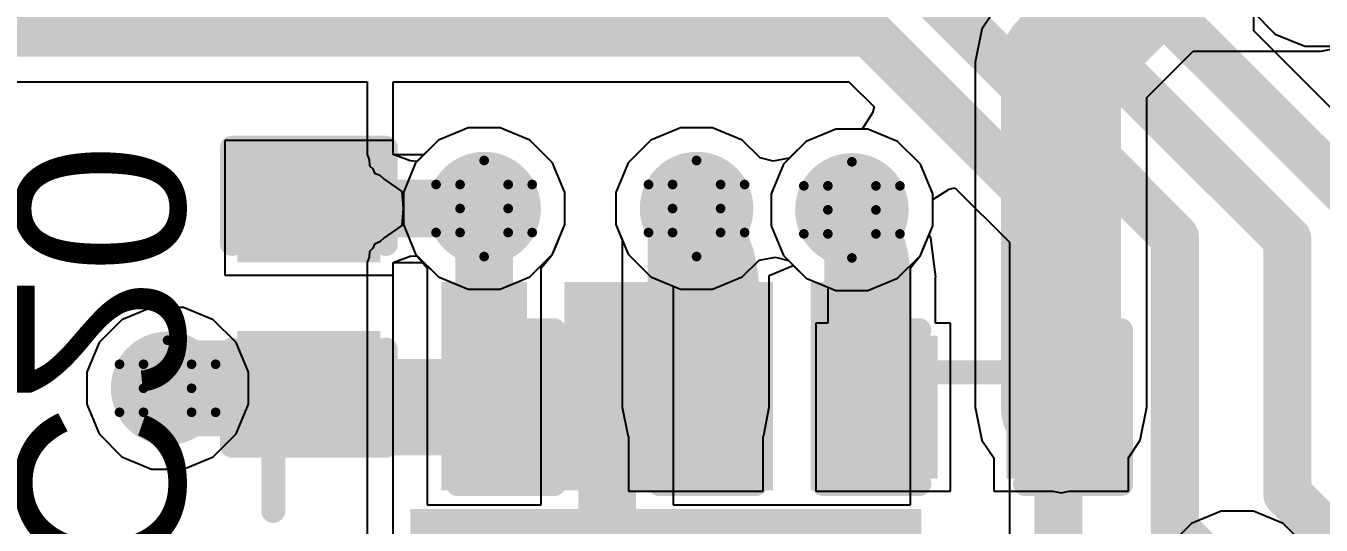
# Model space of a CAD drawing. Header units: inches. Extents: x -0.2 to 15.8, y 0 to 3.5.
# Drawn here: x 1.2025 to 1.472, y 1.1715 to 1.2754 of the extents above; entities that cross this region are included whole.
import ezdxf

# ---------------------------------------------------------------- set-up
doc = ezdxf.new("R2010")
doc.units = ezdxf.units.IN
doc.header["$MEASUREMENT"] = 0
for name, color, linetype in [('Bottom Layer', 5, 'Continuous'), ('Bottom Overlay', 54, 'Continuous'), ('Bottom Paste', 16, 'Continuous'), ('Bottom Solder', 6, 'Continuous'), ('Drill Drawing', 1, 'Continuous'), ('Signal_1', 16, 'Continuous'), ('Signal_2', 76, 'Continuous'), ('Top Layer', 1, 'Continuous'), ('Top Overlay', 2, 'Continuous'), ('Top Solder', 216, 'Continuous'), ('Via Holes', 16, 'Continuous')]:
    doc.layers.add(name, color=color, linetype=linetype)
doc.styles.add('Arial', font='', dxfattribs={"height": 0.2})
doc.styles.get('Arial').set_extended_font_data('Arial')

msp = doc.modelspace()

# ---------------------------------------------------------------- hatches: boundary and pattern name
at = {"layer": 'Bottom Layer'}
h = msp.add_hatch(color=5, dxfattribs=at)
edge = h.paths.add_edge_path()
edge.add_arc((1.29787, 1.23742), 0.01181, 0, 360)
h = msp.add_hatch(color=5, dxfattribs=at)
edge = h.paths.add_edge_path()
edge.add_arc((1.34207, 1.23742), 0.01181, 0, 360)
h = msp.add_hatch(color=5, dxfattribs=at)
edge = h.paths.add_edge_path()
edge.add_arc((1.37439, 1.23714), 0.01181, 0, 360)
for points in [[(1.24891, 1.24656), (1.27391, 1.24656), (1.27391, 1.22856), (1.24891, 1.22856)], [(1.24891, 1.20956), (1.27391, 1.20956), (1.27391, 1.19156), (1.24891, 1.19156)], [(1.31391, 1.20856), (1.31391, 1.18356), (1.29591, 1.18356), (1.29591, 1.20856)], [(1.35091, 1.20856), (1.35091, 1.18356), (1.33291, 1.18356), (1.33291, 1.20856)], [(1.38991, 1.20856), (1.38991, 1.18356), (1.37191, 1.18356), (1.37191, 1.20856)], [(1.42691, 1.20856), (1.42691, 1.18356), (1.40891, 1.18356), (1.40891, 1.20856)]]:
    msp.add_hatch(color=5, dxfattribs=at).paths.add_polyline_path(points)
h = msp.add_hatch(color=5, dxfattribs=at)
edge = h.paths.add_edge_path()
edge.add_arc((1.232, 1.2), 0.01181, 0, 360)
at = {"layer": 'Bottom Paste'}
for points in [[(1.24891, 1.24656), (1.27391, 1.24656), (1.27391, 1.22856), (1.24891, 1.22856)], [(1.24891, 1.20956), (1.27391, 1.20956), (1.27391, 1.19156), (1.24891, 1.19156)], [(1.31391, 1.20856), (1.31391, 1.18356), (1.29591, 1.18356), (1.29591, 1.20856)], [(1.35091, 1.20856), (1.35091, 1.18356), (1.33291, 1.18356), (1.33291, 1.20856)], [(1.38991, 1.20856), (1.38991, 1.18356), (1.37191, 1.18356), (1.37191, 1.20856)], [(1.42691, 1.20856), (1.42691, 1.18356), (1.40891, 1.18356), (1.40891, 1.20856)]]:
    msp.add_hatch(color=16, dxfattribs=at).paths.add_polyline_path(points)
at = {"layer": 'Bottom Solder'}
for points in [[(1.24654, 1.24892), (1.27627, 1.24892), (1.27627, 1.2262), (1.24654, 1.2262)], [(1.24654, 1.21192), (1.27627, 1.21192), (1.27627, 1.1892), (1.24654, 1.1892)], [(1.31627, 1.21092), (1.31627, 1.1812), (1.29354, 1.1812), (1.29354, 1.21092)], [(1.35327, 1.21092), (1.35327, 1.1812), (1.33054, 1.1812), (1.33054, 1.21092)], [(1.39227, 1.21092), (1.39227, 1.1812), (1.36954, 1.1812), (1.36954, 1.21092)], [(1.42927, 1.21092), (1.42927, 1.1812), (1.40654, 1.1812), (1.40654, 1.21092)]]:
    msp.add_hatch(color=6, dxfattribs=at).paths.add_polyline_path(points)
at = {"layer": 'Signal_1'}
h = msp.add_hatch(color=16, dxfattribs=at)
edge = h.paths.add_edge_path()
edge.add_arc((1.29787, 1.23742), 0.01181, 0, 360)
h = msp.add_hatch(color=16, dxfattribs=at)
edge = h.paths.add_edge_path()
edge.add_arc((1.34207, 1.23742), 0.01181, 0, 360)
h = msp.add_hatch(color=16, dxfattribs=at)
edge = h.paths.add_edge_path()
edge.add_arc((1.37439, 1.23714), 0.01181, 0, 360)
h = msp.add_hatch(color=16, dxfattribs=at)
edge = h.paths.add_edge_path()
edge.add_arc((1.232, 1.2), 0.01181, 0, 360)
at = {"layer": 'Signal_2'}
h = msp.add_hatch(color=76, dxfattribs=at)
edge = h.paths.add_edge_path()
edge.add_arc((1.29787, 1.23742), 0.01181, 0, 360)
h = msp.add_hatch(color=76, dxfattribs=at)
edge = h.paths.add_edge_path()
edge.add_arc((1.34207, 1.23742), 0.01181, 0, 360)
h = msp.add_hatch(color=76, dxfattribs=at)
edge = h.paths.add_edge_path()
edge.add_arc((1.37439, 1.23714), 0.01181, 0, 360)
h = msp.add_hatch(color=76, dxfattribs=at)
edge = h.paths.add_edge_path()
edge.add_arc((1.232, 1.2), 0.01181, 0, 360)
at = {"layer": 'Top Layer'}
h = msp.add_hatch(color=1, dxfattribs=at)
edge = h.paths.add_edge_path()
edge.add_arc((1.29787, 1.23742), 0.01181, 0, 360)
h = msp.add_hatch(color=1, dxfattribs=at)
edge = h.paths.add_edge_path()
edge.add_arc((1.34207, 1.23742), 0.01181, 0, 360)
h = msp.add_hatch(color=1, dxfattribs=at)
edge = h.paths.add_edge_path()
edge.add_arc((1.37439, 1.23714), 0.01181, 0, 360)
for points in [[(1.29098, 1.2201), (1.30476, 1.2201), (1.30476, 1.18073), (1.29098, 1.18073)], [(1.31658, 1.2201), (1.33036, 1.2201), (1.33036, 1.18073), (1.31658, 1.18073)], [(1.34218, 1.2201), (1.35596, 1.2201), (1.35596, 1.18073), (1.34218, 1.18073)], [(1.36778, 1.2201), (1.38156, 1.2201), (1.38156, 1.18073), (1.36778, 1.18073)], [(1.28449, 1.0705), (1.28449, 1.17286), (1.38685, 1.17286), (1.38685, 1.0705)]]:
    msp.add_hatch(color=1, dxfattribs=at).paths.add_polyline_path(points)
h = msp.add_hatch(color=1, dxfattribs=at)
edge = h.paths.add_edge_path()
edge.add_arc((1.232, 1.2), 0.01181, 0, 360)
at = {"layer": 'Top Solder'}
for points in [[(1.28898, 1.2221), (1.30676, 1.2221), (1.30676, 1.17873), (1.28898, 1.17873)], [(1.31458, 1.2221), (1.33236, 1.2221), (1.33236, 1.17873), (1.31458, 1.17873)], [(1.34018, 1.2221), (1.35796, 1.2221), (1.35796, 1.17873), (1.34018, 1.17873)], [(1.36578, 1.2221), (1.38356, 1.2221), (1.38356, 1.17873), (1.36578, 1.17873)], [(1.28249, 1.0685), (1.28249, 1.17486), (1.38885, 1.17486), (1.38885, 1.0685)]]:
    msp.add_hatch(color=216, dxfattribs=at).paths.add_polyline_path(points)
at = {"layer": 'Via Holes'}
h = msp.add_hatch(color=7, dxfattribs=at)
edge = h.paths.add_edge_path()
edge.add_arc((1.29787, 1.23742), 0.00591, 0, 360)
h = msp.add_hatch(color=7, dxfattribs=at)
edge = h.paths.add_edge_path()
edge.add_arc((1.34207, 1.23742), 0.00591, 0, 360)
h = msp.add_hatch(color=7, dxfattribs=at)
edge = h.paths.add_edge_path()
edge.add_arc((1.37439, 1.23714), 0.00591, 0, 360)
h = msp.add_hatch(color=7, dxfattribs=at)
edge = h.paths.add_edge_path()
edge.add_arc((1.232, 1.2), 0.00591, 0, 360)

# ---------------------------------------------------------------- linework, layer by layer
at = {"layer": 'Bottom Layer'}
for p, q in [((1.40529, 1.28052), (1.40142, 1.27474)), ((1.40142, 1.27474), (1.40006, 1.26791)), ((1.43575, 1.26052), (1.44539, 1.27016)), ((1.44539, 1.27016), (1.472, 1.27016)), ((1.472, 1.27016), (1.47883, 1.27152)), ((1.40006, 1.26791), (1.40006, 1.19606)), ((1.43575, 1.19606), (1.43575, 1.26052)), ((1.29452, 1.25423), (1.28834, 1.25167)), ((1.30121, 1.25423), (1.29452, 1.25423)), ((1.30739, 1.25167), (1.30121, 1.25423)), ((1.33872, 1.25423), (1.33254, 1.25167)), ((1.34541, 1.25423), (1.33872, 1.25423)), ((1.35159, 1.25167), (1.34541, 1.25423)), ((1.37104, 1.25395), (1.36487, 1.25139)), ((1.37773, 1.25395), (1.37104, 1.25395)), ((1.38391, 1.25139), (1.37773, 1.25395)), ((1.27891, 1.25156), (1.24391, 1.25156)), ((1.24391, 1.25156), (1.24391, 1.22356)), ((1.27891, 1.24863), (1.27891, 1.25156)), ((1.28834, 1.25167), (1.28531, 1.24863)), ((1.31212, 1.24694), (1.30739, 1.25167)), ((1.33254, 1.25167), (1.32782, 1.24694)), ((1.35527, 1.24799), (1.35159, 1.25167)), ((1.36487, 1.25139), (1.36135, 1.24787)), ((1.38864, 1.24666), (1.38391, 1.25139)), ((1.28531, 1.24863), (1.27891, 1.24863)), ((1.35798, 1.24725), (1.35527, 1.24799)), ((1.36135, 1.24787), (1.35798, 1.24725)), ((1.31468, 1.24076), (1.31212, 1.24694)), ((1.32782, 1.24694), (1.32526, 1.24076)), ((1.3912, 1.24048), (1.38864, 1.24666)), ((1.31468, 1.23408), (1.31468, 1.24076)), ((1.32526, 1.24076), (1.32526, 1.23408)), ((1.3912, 1.2338), (1.3912, 1.24048)), ((1.31212, 1.2279), (1.31468, 1.23408)), ((1.32526, 1.23408), (1.32661, 1.2308)), ((1.39047, 1.23203), (1.3912, 1.2338)), ((1.39078, 1.23128), (1.39047, 1.23203)), ((1.32661, 1.2308), (1.32661, 1.19606)), ((1.39185, 1.22313), (1.39078, 1.23128)), ((1.30739, 1.22317), (1.31212, 1.2279)), ((1.24391, 1.22356), (1.27891, 1.22356)), ((1.27891, 1.22356), (1.27891, 1.2262)), ((1.27891, 1.2262), (1.28531, 1.2262)), ((1.28531, 1.2262), (1.28834, 1.22317)), ((1.3572, 1.22348), (1.3622, 1.22555)), ((1.3622, 1.22555), (1.36487, 1.22289)), ((1.28834, 1.22317), (1.29452, 1.22061)), ((1.30121, 1.22061), (1.30739, 1.22317)), ((1.3572, 1.19606), (1.3572, 1.22348)), ((1.36487, 1.22289), (1.36937, 1.22102)), ((1.36937, 1.22102), (1.36937, 1.21356)), ((1.3918, 1.21356), (1.3918, 1.22313)), ((1.3918, 1.22313), (1.39185, 1.22313)), ((1.29452, 1.22061), (1.30121, 1.22061)), ((1.36937, 1.21356), (1.36691, 1.21356)), ((1.36691, 1.21356), (1.36691, 1.17856)), ((1.39491, 1.21356), (1.3918, 1.21356)), ((1.39491, 1.17856), (1.39491, 1.21356)), ((1.32661, 1.19606), (1.32778, 1.19021)), ((1.35604, 1.19021), (1.3572, 1.19606)), ((1.40006, 1.19606), (1.40142, 1.18923)), ((1.43439, 1.18923), (1.43575, 1.19606)), ((1.32778, 1.19021), (1.32791, 1.19001)), ((1.32791, 1.19001), (1.32791, 1.17856)), ((1.35591, 1.19001), (1.35604, 1.19021)), ((1.35591, 1.17856), (1.35591, 1.19001)), ((1.40142, 1.18923), (1.40391, 1.18551)), ((1.43191, 1.18551), (1.43439, 1.18923)), ((1.40391, 1.18551), (1.40391, 1.17856)), ((1.43191, 1.17856), (1.43191, 1.18551)), ((1.32791, 1.17856), (1.35591, 1.17856)), ((1.36691, 1.17856), (1.39491, 1.17856)), ((1.40391, 1.17856), (1.41618, 1.17856)), ((1.41618, 1.17856), (1.41791, 1.17822)), ((1.41791, 1.17822), (1.41963, 1.17856)), ((1.41963, 1.17856), (1.43191, 1.17856)), ((1.45123, 1.17439), (1.44505, 1.17183)), ((1.45792, 1.17439), (1.45123, 1.17439)), ((1.4641, 1.17183), (1.45792, 1.17439)), ((1.44505, 1.17183), (1.44033, 1.1671)), ((1.46883, 1.1671), (1.4641, 1.17183))]:
    msp.add_line(p, q, dxfattribs=at)
for points in [[(1.41791, 1.26791, 0.025, 0.025, 0), (1.438, 1.288, 0.025, 0.025, 0)], [(1.41791, 1.19606, 0.025, 0.025, 0), (1.41791, 1.26791, 0.025, 0.025, 0)], [(1.34191, 1.19606, 0.02, 0.02, 0), (1.34191, 1.23726, 0.02, 0.02, 0)], [(1.26323, 1.23742, 0.012, 0.012, 0), (1.29787, 1.23742, 0.012, 0.012, 0)], [(1.34191, 1.23726, 0.012, 0.012, 0), (1.34207, 1.23742, 0.012, 0.012, 0)], [(1.37439, 1.23714, 0.012, 0.012, 0), (1.37467, 1.23742, 0.012, 0.012, 0)], [(1.37467, 1.23742, 0.012, 0.012, -0.198912), (1.38058, 1.22313, 0.012, 0.012, 0)], [(1.38058, 1.19606, 0.012, 0.012, 0), (1.38058, 1.22313, 0.012, 0.012, 0)], [(1.26085, 1.2, 0.02, 0.02, 0), (1.26141, 1.20056, 0.02, 0.02, 0)], [(1.26141, 1.20056, 0.02, 0.02, 0), (1.26291, 1.20056, 0.02, 0.02, 0)], [(1.26291, 1.20056, 0.02, 0.02, 0), (1.26741, 1.19606, 0.02, 0.02, 0)], [(1.232, 1.2, 0.02, 0.02, 0), (1.26085, 1.2, 0.02, 0.02, 0)], [(1.26741, 1.19606, 0.02, 0.02, 0), (1.30491, 1.19606, 0.02, 0.02, 0)]]:
    msp.add_lwpolyline(points, format="xyseb", dxfattribs=at)
for points in [[(1.41166, 1.26791, 0.0125, 0.0125, 1), (1.42416, 1.26791, 0.0125, 0.0125, 1)], [(1.41166, 1.26791, 0.0125, 0.0125, 1), (1.42416, 1.26791, 0.0125, 0.0125, 1)], [(1.33691, 1.23726, 0.01, 0.01, 1), (1.34691, 1.23726, 0.01, 0.01, 1)], [(1.26023, 1.23742, 0.006, 0.006, 1), (1.26623, 1.23742, 0.006, 0.006, 1)], [(1.29487, 1.23742, 0.006, 0.006, 1), (1.30087, 1.23742, 0.006, 0.006, 1)], [(1.33891, 1.23726, 0.006, 0.006, 1), (1.34491, 1.23726, 0.006, 0.006, 1)], [(1.33907, 1.23742, 0.006, 0.006, 1), (1.34507, 1.23742, 0.006, 0.006, 1)], [(1.37139, 1.23714, 0.006, 0.006, 1), (1.37739, 1.23714, 0.006, 0.006, 1)], [(1.37167, 1.23742, 0.006, 0.006, 1), (1.37767, 1.23742, 0.006, 0.006, 1)], [(1.37167, 1.23742, 0.006, 0.006, 1), (1.37767, 1.23742, 0.006, 0.006, 1)], [(1.37758, 1.22313, 0.006, 0.006, 1), (1.38358, 1.22313, 0.006, 0.006, 1)], [(1.37758, 1.22313, 0.006, 0.006, 1), (1.38358, 1.22313, 0.006, 0.006, 1)], [(1.25641, 1.20056, 0.01, 0.01, 1), (1.26641, 1.20056, 0.01, 0.01, 1)], [(1.25641, 1.20056, 0.01, 0.01, 1), (1.26641, 1.20056, 0.01, 0.01, 1)], [(1.25791, 1.20056, 0.01, 0.01, 1), (1.26791, 1.20056, 0.01, 0.01, 1)], [(1.25791, 1.20056, 0.01, 0.01, 1), (1.26791, 1.20056, 0.01, 0.01, 1)], [(1.227, 1.2, 0.01, 0.01, 1), (1.237, 1.2, 0.01, 0.01, 1)], [(1.25585, 1.2, 0.01, 0.01, 1), (1.26585, 1.2, 0.01, 0.01, 1)], [(1.25585, 1.2, 0.01, 0.01, 1), (1.26585, 1.2, 0.01, 0.01, 1)], [(1.41166, 1.19606, 0.0125, 0.0125, 1), (1.42416, 1.19606, 0.0125, 0.0125, 1)], [(1.26241, 1.19606, 0.01, 0.01, 1), (1.27241, 1.19606, 0.01, 0.01, 1)], [(1.26241, 1.19606, 0.01, 0.01, 1), (1.27241, 1.19606, 0.01, 0.01, 1)], [(1.29991, 1.19606, 0.01, 0.01, 1), (1.30991, 1.19606, 0.01, 0.01, 1)], [(1.33691, 1.19606, 0.01, 0.01, 1), (1.34691, 1.19606, 0.01, 0.01, 1)], [(1.37758, 1.19606, 0.006, 0.006, 1), (1.38358, 1.19606, 0.006, 0.006, 1)]]:
    msp.add_lwpolyline(points, format="xyseb", close=True, dxfattribs=at)
at = {"layer": 'Bottom Overlay'}
for points in [[(1.24541, 1.25006, 0.005, 0.005, 0), (1.27741, 1.25006, 0.005, 0.005, 0)], [(1.24541, 1.23006, 0.005, 0.005, 0), (1.24541, 1.25006, 0.005, 0.005, 0)], [(1.27741, 1.23006, 0.005, 0.005, 0), (1.27741, 1.25006, 0.005, 0.005, 0)], [(1.29241, 1.21206, 0.005, 0.005, 0), (1.31241, 1.21206, 0.005, 0.005, 0)], [(1.29241, 1.18006, 0.005, 0.005, 0), (1.29241, 1.21206, 0.005, 0.005, 0)], [(1.33441, 1.21206, 0.005, 0.005, 0), (1.35441, 1.21206, 0.005, 0.005, 0)], [(1.35441, 1.18006, 0.005, 0.005, 0), (1.35441, 1.21206, 0.005, 0.005, 0)], [(1.36841, 1.21206, 0.005, 0.005, 0), (1.38841, 1.21206, 0.005, 0.005, 0)], [(1.36841, 1.18006, 0.005, 0.005, 0), (1.36841, 1.21206, 0.005, 0.005, 0)], [(1.41041, 1.21206, 0.005, 0.005, 0), (1.43041, 1.21206, 0.005, 0.005, 0)], [(1.43041, 1.18006, 0.005, 0.005, 0), (1.43041, 1.21206, 0.005, 0.005, 0)], [(1.24541, 1.18806, 0.005, 0.005, 0), (1.24541, 1.20806, 0.005, 0.005, 0)], [(1.27741, 1.18806, 0.005, 0.005, 0), (1.27741, 1.20806, 0.005, 0.005, 0)], [(1.24541, 1.18806, 0.005, 0.005, 0), (1.27741, 1.18806, 0.005, 0.005, 0)], [(1.29241, 1.18006, 0.005, 0.005, 0), (1.31241, 1.18006, 0.005, 0.005, 0)], [(1.33441, 1.18006, 0.005, 0.005, 0), (1.35441, 1.18006, 0.005, 0.005, 0)], [(1.36841, 1.18006, 0.005, 0.005, 0), (1.38841, 1.18006, 0.005, 0.005, 0)], [(1.41041, 1.18006, 0.005, 0.005, 0), (1.43041, 1.18006, 0.005, 0.005, 0)]]:
    msp.add_lwpolyline(points, format="xyseb", dxfattribs=at)
for points in [[(1.24416, 1.25006, 0.0025, 0.0025, 1), (1.24666, 1.25006, 0.0025, 0.0025, 1)], [(1.24416, 1.25006, 0.0025, 0.0025, 1), (1.24666, 1.25006, 0.0025, 0.0025, 1)], [(1.27616, 1.25006, 0.0025, 0.0025, 1), (1.27866, 1.25006, 0.0025, 0.0025, 1)], [(1.27616, 1.25006, 0.0025, 0.0025, 1), (1.27866, 1.25006, 0.0025, 0.0025, 1)], [(1.24416, 1.23006, 0.0025, 0.0025, 1), (1.24666, 1.23006, 0.0025, 0.0025, 1)], [(1.27616, 1.23006, 0.0025, 0.0025, 1), (1.27866, 1.23006, 0.0025, 0.0025, 1)], [(1.29116, 1.21206, 0.0025, 0.0025, 1), (1.29366, 1.21206, 0.0025, 0.0025, 1)], [(1.29116, 1.21206, 0.0025, 0.0025, 1), (1.29366, 1.21206, 0.0025, 0.0025, 1)], [(1.31116, 1.21206, 0.0025, 0.0025, 1), (1.31366, 1.21206, 0.0025, 0.0025, 1)], [(1.33316, 1.21206, 0.0025, 0.0025, 1), (1.33566, 1.21206, 0.0025, 0.0025, 1)], [(1.35316, 1.21206, 0.0025, 0.0025, 1), (1.35566, 1.21206, 0.0025, 0.0025, 1)], [(1.35316, 1.21206, 0.0025, 0.0025, 1), (1.35566, 1.21206, 0.0025, 0.0025, 1)], [(1.36716, 1.21206, 0.0025, 0.0025, 1), (1.36966, 1.21206, 0.0025, 0.0025, 1)], [(1.36716, 1.21206, 0.0025, 0.0025, 1), (1.36966, 1.21206, 0.0025, 0.0025, 1)], [(1.38716, 1.21206, 0.0025, 0.0025, 1), (1.38966, 1.21206, 0.0025, 0.0025, 1)], [(1.40916, 1.21206, 0.0025, 0.0025, 1), (1.41166, 1.21206, 0.0025, 0.0025, 1)], [(1.42916, 1.21206, 0.0025, 0.0025, 1), (1.43166, 1.21206, 0.0025, 0.0025, 1)], [(1.42916, 1.21206, 0.0025, 0.0025, 1), (1.43166, 1.21206, 0.0025, 0.0025, 1)], [(1.24416, 1.20806, 0.0025, 0.0025, 1), (1.24666, 1.20806, 0.0025, 0.0025, 1)], [(1.27616, 1.20806, 0.0025, 0.0025, 1), (1.27866, 1.20806, 0.0025, 0.0025, 1)], [(1.24416, 1.18806, 0.0025, 0.0025, 1), (1.24666, 1.18806, 0.0025, 0.0025, 1)], [(1.24416, 1.18806, 0.0025, 0.0025, 1), (1.24666, 1.18806, 0.0025, 0.0025, 1)], [(1.27616, 1.18806, 0.0025, 0.0025, 1), (1.27866, 1.18806, 0.0025, 0.0025, 1)], [(1.27616, 1.18806, 0.0025, 0.0025, 1), (1.27866, 1.18806, 0.0025, 0.0025, 1)], [(1.29116, 1.18006, 0.0025, 0.0025, 1), (1.29366, 1.18006, 0.0025, 0.0025, 1)], [(1.29116, 1.18006, 0.0025, 0.0025, 1), (1.29366, 1.18006, 0.0025, 0.0025, 1)], [(1.31116, 1.18006, 0.0025, 0.0025, 1), (1.31366, 1.18006, 0.0025, 0.0025, 1)], [(1.33316, 1.18006, 0.0025, 0.0025, 1), (1.33566, 1.18006, 0.0025, 0.0025, 1)], [(1.35316, 1.18006, 0.0025, 0.0025, 1), (1.35566, 1.18006, 0.0025, 0.0025, 1)], [(1.35316, 1.18006, 0.0025, 0.0025, 1), (1.35566, 1.18006, 0.0025, 0.0025, 1)], [(1.36716, 1.18006, 0.0025, 0.0025, 1), (1.36966, 1.18006, 0.0025, 0.0025, 1)], [(1.36716, 1.18006, 0.0025, 0.0025, 1), (1.36966, 1.18006, 0.0025, 0.0025, 1)], [(1.38716, 1.18006, 0.0025, 0.0025, 1), (1.38966, 1.18006, 0.0025, 0.0025, 1)], [(1.40916, 1.18006, 0.0025, 0.0025, 1), (1.41166, 1.18006, 0.0025, 0.0025, 1)], [(1.42916, 1.18006, 0.0025, 0.0025, 1), (1.43166, 1.18006, 0.0025, 0.0025, 1)], [(1.42916, 1.18006, 0.0025, 0.0025, 1), (1.43166, 1.18006, 0.0025, 0.0025, 1)]]:
    msp.add_lwpolyline(points, format="xyseb", close=True, dxfattribs=at)
at = {"layer": 'Drill Drawing'}
for points in [[(1.29287, 1.24242, 0.002, 0.002, 0), (1.29787, 1.24742, 0.002, 0.002, 0)], [(1.29787, 1.24742, 0.002, 0.002, 0), (1.30287, 1.24242, 0.002, 0.002, 0)], [(1.33707, 1.24242, 0.002, 0.002, 0), (1.34207, 1.24742, 0.002, 0.002, 0)], [(1.34207, 1.24742, 0.002, 0.002, 0), (1.34707, 1.24242, 0.002, 0.002, 0)], [(1.36939, 1.24214, 0.002, 0.002, 0), (1.37439, 1.24714, 0.002, 0.002, 0)], [(1.37439, 1.24714, 0.002, 0.002, 0), (1.37939, 1.24214, 0.002, 0.002, 0)], [(1.28787, 1.24242, 0.002, 0.002, 0), (1.29287, 1.23742, 0.002, 0.002, 0)], [(1.28787, 1.24242, 0.002, 0.002, 0), (1.29287, 1.24242, 0.002, 0.002, 0)], [(1.30287, 1.24242, 0.002, 0.002, 0), (1.30787, 1.24242, 0.002, 0.002, 0)], [(1.30287, 1.23742, 0.002, 0.002, 0), (1.30787, 1.24242, 0.002, 0.002, 0)], [(1.33207, 1.24242, 0.002, 0.002, 0), (1.33707, 1.23742, 0.002, 0.002, 0)], [(1.33207, 1.24242, 0.002, 0.002, 0), (1.33707, 1.24242, 0.002, 0.002, 0)], [(1.34707, 1.24242, 0.002, 0.002, 0), (1.35207, 1.24242, 0.002, 0.002, 0)], [(1.34707, 1.23742, 0.002, 0.002, 0), (1.35207, 1.24242, 0.002, 0.002, 0)], [(1.36439, 1.24214, 0.002, 0.002, 0), (1.36939, 1.23714, 0.002, 0.002, 0)], [(1.36439, 1.24214, 0.002, 0.002, 0), (1.36939, 1.24214, 0.002, 0.002, 0)], [(1.37939, 1.24214, 0.002, 0.002, 0), (1.38439, 1.24214, 0.002, 0.002, 0)], [(1.37939, 1.23714, 0.002, 0.002, 0), (1.38439, 1.24214, 0.002, 0.002, 0)], [(1.28787, 1.23242, 0.002, 0.002, 0), (1.29287, 1.23742, 0.002, 0.002, 0)], [(1.30287, 1.23742, 0.002, 0.002, 0), (1.30787, 1.23242, 0.002, 0.002, 0)], [(1.33207, 1.23242, 0.002, 0.002, 0), (1.33707, 1.23742, 0.002, 0.002, 0)], [(1.34707, 1.23742, 0.002, 0.002, 0), (1.35207, 1.23242, 0.002, 0.002, 0)], [(1.36439, 1.23214, 0.002, 0.002, 0), (1.36939, 1.23714, 0.002, 0.002, 0)], [(1.37939, 1.23714, 0.002, 0.002, 0), (1.38439, 1.23214, 0.002, 0.002, 0)], [(1.28787, 1.23242, 0.002, 0.002, 0), (1.29287, 1.23242, 0.002, 0.002, 0)], [(1.29287, 1.23242, 0.002, 0.002, 0), (1.29787, 1.22742, 0.002, 0.002, 0)], [(1.29787, 1.22742, 0.002, 0.002, 0), (1.30287, 1.23242, 0.002, 0.002, 0)], [(1.30287, 1.23242, 0.002, 0.002, 0), (1.30787, 1.23242, 0.002, 0.002, 0)], [(1.33207, 1.23242, 0.002, 0.002, 0), (1.33707, 1.23242, 0.002, 0.002, 0)], [(1.33707, 1.23242, 0.002, 0.002, 0), (1.34207, 1.22742, 0.002, 0.002, 0)], [(1.34207, 1.22742, 0.002, 0.002, 0), (1.34707, 1.23242, 0.002, 0.002, 0)], [(1.34707, 1.23242, 0.002, 0.002, 0), (1.35207, 1.23242, 0.002, 0.002, 0)], [(1.36439, 1.23214, 0.002, 0.002, 0), (1.36939, 1.23214, 0.002, 0.002, 0)], [(1.36939, 1.23214, 0.002, 0.002, 0), (1.37439, 1.22714, 0.002, 0.002, 0)], [(1.37439, 1.22714, 0.002, 0.002, 0), (1.37939, 1.23214, 0.002, 0.002, 0)], [(1.37939, 1.23214, 0.002, 0.002, 0), (1.38439, 1.23214, 0.002, 0.002, 0)], [(1.227, 1.205, 0.002, 0.002, 0), (1.232, 1.21, 0.002, 0.002, 0)], [(1.232, 1.21, 0.002, 0.002, 0), (1.237, 1.205, 0.002, 0.002, 0)], [(1.222, 1.205, 0.002, 0.002, 0), (1.227, 1.2, 0.002, 0.002, 0)], [(1.222, 1.205, 0.002, 0.002, 0), (1.227, 1.205, 0.002, 0.002, 0)], [(1.237, 1.205, 0.002, 0.002, 0), (1.242, 1.205, 0.002, 0.002, 0)], [(1.237, 1.2, 0.002, 0.002, 0), (1.242, 1.205, 0.002, 0.002, 0)], [(1.222, 1.195, 0.002, 0.002, 0), (1.227, 1.2, 0.002, 0.002, 0)], [(1.237, 1.2, 0.002, 0.002, 0), (1.242, 1.195, 0.002, 0.002, 0)], [(1.222, 1.195, 0.002, 0.002, 0), (1.227, 1.195, 0.002, 0.002, 0)], [(1.227, 1.195, 0.002, 0.002, 0), (1.232, 1.19, 0.002, 0.002, 0)], [(1.232, 1.19, 0.002, 0.002, 0), (1.237, 1.195, 0.002, 0.002, 0)], [(1.237, 1.195, 0.002, 0.002, 0), (1.242, 1.195, 0.002, 0.002, 0)]]:
    msp.add_lwpolyline(points, format="xyseb", dxfattribs=at)
for points in [[(1.29737, 1.24742, 0.001, 0.001, 1), (1.29837, 1.24742, 0.001, 0.001, 1)], [(1.29737, 1.24742, 0.001, 0.001, 1), (1.29837, 1.24742, 0.001, 0.001, 1)], [(1.34157, 1.24742, 0.001, 0.001, 1), (1.34257, 1.24742, 0.001, 0.001, 1)], [(1.34157, 1.24742, 0.001, 0.001, 1), (1.34257, 1.24742, 0.001, 0.001, 1)], [(1.37389, 1.24714, 0.001, 0.001, 1), (1.37489, 1.24714, 0.001, 0.001, 1)], [(1.37389, 1.24714, 0.001, 0.001, 1), (1.37489, 1.24714, 0.001, 0.001, 1)], [(1.28737, 1.24242, 0.001, 0.001, 1), (1.28837, 1.24242, 0.001, 0.001, 1)], [(1.28737, 1.24242, 0.001, 0.001, 1), (1.28837, 1.24242, 0.001, 0.001, 1)], [(1.29237, 1.24242, 0.001, 0.001, 1), (1.29337, 1.24242, 0.001, 0.001, 1)], [(1.29237, 1.24242, 0.001, 0.001, 1), (1.29337, 1.24242, 0.001, 0.001, 1)], [(1.30237, 1.24242, 0.001, 0.001, 1), (1.30337, 1.24242, 0.001, 0.001, 1)], [(1.30237, 1.24242, 0.001, 0.001, 1), (1.30337, 1.24242, 0.001, 0.001, 1)], [(1.30737, 1.24242, 0.001, 0.001, 1), (1.30837, 1.24242, 0.001, 0.001, 1)], [(1.30737, 1.24242, 0.001, 0.001, 1), (1.30837, 1.24242, 0.001, 0.001, 1)], [(1.33157, 1.24242, 0.001, 0.001, 1), (1.33257, 1.24242, 0.001, 0.001, 1)], [(1.33157, 1.24242, 0.001, 0.001, 1), (1.33257, 1.24242, 0.001, 0.001, 1)], [(1.33657, 1.24242, 0.001, 0.001, 1), (1.33757, 1.24242, 0.001, 0.001, 1)], [(1.33657, 1.24242, 0.001, 0.001, 1), (1.33757, 1.24242, 0.001, 0.001, 1)], [(1.34657, 1.24242, 0.001, 0.001, 1), (1.34757, 1.24242, 0.001, 0.001, 1)], [(1.34657, 1.24242, 0.001, 0.001, 1), (1.34757, 1.24242, 0.001, 0.001, 1)], [(1.35157, 1.24242, 0.001, 0.001, 1), (1.35257, 1.24242, 0.001, 0.001, 1)], [(1.35157, 1.24242, 0.001, 0.001, 1), (1.35257, 1.24242, 0.001, 0.001, 1)], [(1.36389, 1.24214, 0.001, 0.001, 1), (1.36489, 1.24214, 0.001, 0.001, 1)], [(1.36389, 1.24214, 0.001, 0.001, 1), (1.36489, 1.24214, 0.001, 0.001, 1)], [(1.36889, 1.24214, 0.001, 0.001, 1), (1.36989, 1.24214, 0.001, 0.001, 1)], [(1.36889, 1.24214, 0.001, 0.001, 1), (1.36989, 1.24214, 0.001, 0.001, 1)], [(1.37889, 1.24214, 0.001, 0.001, 1), (1.37989, 1.24214, 0.001, 0.001, 1)], [(1.37889, 1.24214, 0.001, 0.001, 1), (1.37989, 1.24214, 0.001, 0.001, 1)], [(1.38389, 1.24214, 0.001, 0.001, 1), (1.38489, 1.24214, 0.001, 0.001, 1)], [(1.38389, 1.24214, 0.001, 0.001, 1), (1.38489, 1.24214, 0.001, 0.001, 1)], [(1.29237, 1.23742, 0.001, 0.001, 1), (1.29337, 1.23742, 0.001, 0.001, 1)], [(1.29237, 1.23742, 0.001, 0.001, 1), (1.29337, 1.23742, 0.001, 0.001, 1)], [(1.30237, 1.23742, 0.001, 0.001, 1), (1.30337, 1.23742, 0.001, 0.001, 1)], [(1.30237, 1.23742, 0.001, 0.001, 1), (1.30337, 1.23742, 0.001, 0.001, 1)], [(1.33657, 1.23742, 0.001, 0.001, 1), (1.33757, 1.23742, 0.001, 0.001, 1)], [(1.33657, 1.23742, 0.001, 0.001, 1), (1.33757, 1.23742, 0.001, 0.001, 1)], [(1.34657, 1.23742, 0.001, 0.001, 1), (1.34757, 1.23742, 0.001, 0.001, 1)], [(1.34657, 1.23742, 0.001, 0.001, 1), (1.34757, 1.23742, 0.001, 0.001, 1)], [(1.36889, 1.23714, 0.001, 0.001, 1), (1.36989, 1.23714, 0.001, 0.001, 1)], [(1.36889, 1.23714, 0.001, 0.001, 1), (1.36989, 1.23714, 0.001, 0.001, 1)], [(1.37889, 1.23714, 0.001, 0.001, 1), (1.37989, 1.23714, 0.001, 0.001, 1)], [(1.37889, 1.23714, 0.001, 0.001, 1), (1.37989, 1.23714, 0.001, 0.001, 1)], [(1.28737, 1.23242, 0.001, 0.001, 1), (1.28837, 1.23242, 0.001, 0.001, 1)], [(1.28737, 1.23242, 0.001, 0.001, 1), (1.28837, 1.23242, 0.001, 0.001, 1)], [(1.29237, 1.23242, 0.001, 0.001, 1), (1.29337, 1.23242, 0.001, 0.001, 1)], [(1.29237, 1.23242, 0.001, 0.001, 1), (1.29337, 1.23242, 0.001, 0.001, 1)], [(1.30237, 1.23242, 0.001, 0.001, 1), (1.30337, 1.23242, 0.001, 0.001, 1)], [(1.30237, 1.23242, 0.001, 0.001, 1), (1.30337, 1.23242, 0.001, 0.001, 1)], [(1.30737, 1.23242, 0.001, 0.001, 1), (1.30837, 1.23242, 0.001, 0.001, 1)], [(1.30737, 1.23242, 0.001, 0.001, 1), (1.30837, 1.23242, 0.001, 0.001, 1)], [(1.33157, 1.23242, 0.001, 0.001, 1), (1.33257, 1.23242, 0.001, 0.001, 1)], [(1.33157, 1.23242, 0.001, 0.001, 1), (1.33257, 1.23242, 0.001, 0.001, 1)], [(1.33657, 1.23242, 0.001, 0.001, 1), (1.33757, 1.23242, 0.001, 0.001, 1)], [(1.33657, 1.23242, 0.001, 0.001, 1), (1.33757, 1.23242, 0.001, 0.001, 1)], [(1.34657, 1.23242, 0.001, 0.001, 1), (1.34757, 1.23242, 0.001, 0.001, 1)], [(1.34657, 1.23242, 0.001, 0.001, 1), (1.34757, 1.23242, 0.001, 0.001, 1)], [(1.35157, 1.23242, 0.001, 0.001, 1), (1.35257, 1.23242, 0.001, 0.001, 1)], [(1.35157, 1.23242, 0.001, 0.001, 1), (1.35257, 1.23242, 0.001, 0.001, 1)], [(1.36389, 1.23214, 0.001, 0.001, 1), (1.36489, 1.23214, 0.001, 0.001, 1)], [(1.36389, 1.23214, 0.001, 0.001, 1), (1.36489, 1.23214, 0.001, 0.001, 1)], [(1.36889, 1.23214, 0.001, 0.001, 1), (1.36989, 1.23214, 0.001, 0.001, 1)], [(1.36889, 1.23214, 0.001, 0.001, 1), (1.36989, 1.23214, 0.001, 0.001, 1)], [(1.37889, 1.23214, 0.001, 0.001, 1), (1.37989, 1.23214, 0.001, 0.001, 1)], [(1.37889, 1.23214, 0.001, 0.001, 1), (1.37989, 1.23214, 0.001, 0.001, 1)], [(1.38389, 1.23214, 0.001, 0.001, 1), (1.38489, 1.23214, 0.001, 0.001, 1)], [(1.38389, 1.23214, 0.001, 0.001, 1), (1.38489, 1.23214, 0.001, 0.001, 1)], [(1.29737, 1.22742, 0.001, 0.001, 1), (1.29837, 1.22742, 0.001, 0.001, 1)], [(1.29737, 1.22742, 0.001, 0.001, 1), (1.29837, 1.22742, 0.001, 0.001, 1)], [(1.34157, 1.22742, 0.001, 0.001, 1), (1.34257, 1.22742, 0.001, 0.001, 1)], [(1.34157, 1.22742, 0.001, 0.001, 1), (1.34257, 1.22742, 0.001, 0.001, 1)], [(1.37389, 1.22714, 0.001, 0.001, 1), (1.37489, 1.22714, 0.001, 0.001, 1)], [(1.37389, 1.22714, 0.001, 0.001, 1), (1.37489, 1.22714, 0.001, 0.001, 1)], [(1.2315, 1.21, 0.001, 0.001, 1), (1.2325, 1.21, 0.001, 0.001, 1)], [(1.2315, 1.21, 0.001, 0.001, 1), (1.2325, 1.21, 0.001, 0.001, 1)], [(1.2215, 1.205, 0.001, 0.001, 1), (1.2225, 1.205, 0.001, 0.001, 1)], [(1.2215, 1.205, 0.001, 0.001, 1), (1.2225, 1.205, 0.001, 0.001, 1)], [(1.2265, 1.205, 0.001, 0.001, 1), (1.2275, 1.205, 0.001, 0.001, 1)], [(1.2265, 1.205, 0.001, 0.001, 1), (1.2275, 1.205, 0.001, 0.001, 1)], [(1.2365, 1.205, 0.001, 0.001, 1), (1.2375, 1.205, 0.001, 0.001, 1)], [(1.2365, 1.205, 0.001, 0.001, 1), (1.2375, 1.205, 0.001, 0.001, 1)], [(1.2415, 1.205, 0.001, 0.001, 1), (1.2425, 1.205, 0.001, 0.001, 1)], [(1.2415, 1.205, 0.001, 0.001, 1), (1.2425, 1.205, 0.001, 0.001, 1)], [(1.2265, 1.2, 0.001, 0.001, 1), (1.2275, 1.2, 0.001, 0.001, 1)], [(1.2265, 1.2, 0.001, 0.001, 1), (1.2275, 1.2, 0.001, 0.001, 1)], [(1.2365, 1.2, 0.001, 0.001, 1), (1.2375, 1.2, 0.001, 0.001, 1)], [(1.2365, 1.2, 0.001, 0.001, 1), (1.2375, 1.2, 0.001, 0.001, 1)], [(1.2215, 1.195, 0.001, 0.001, 1), (1.2225, 1.195, 0.001, 0.001, 1)], [(1.2215, 1.195, 0.001, 0.001, 1), (1.2225, 1.195, 0.001, 0.001, 1)], [(1.2265, 1.195, 0.001, 0.001, 1), (1.2275, 1.195, 0.001, 0.001, 1)], [(1.2265, 1.195, 0.001, 0.001, 1), (1.2275, 1.195, 0.001, 0.001, 1)], [(1.2365, 1.195, 0.001, 0.001, 1), (1.2375, 1.195, 0.001, 0.001, 1)], [(1.2365, 1.195, 0.001, 0.001, 1), (1.2375, 1.195, 0.001, 0.001, 1)], [(1.2415, 1.195, 0.001, 0.001, 1), (1.2425, 1.195, 0.001, 0.001, 1)], [(1.2415, 1.195, 0.001, 0.001, 1), (1.2425, 1.195, 0.001, 0.001, 1)], [(1.2315, 1.19, 0.001, 0.001, 1), (1.2325, 1.19, 0.001, 0.001, 1)], [(1.2315, 1.19, 0.001, 0.001, 1), (1.2325, 1.19, 0.001, 0.001, 1)]]:
    msp.add_lwpolyline(points, format="xyseb", close=True, dxfattribs=at)
at = {"layer": 'Signal_1'}
for p, q in [((1.45775, 1.27848), (1.46248, 1.27375)), ((1.46248, 1.27375), (1.46866, 1.27119)), ((1.46866, 1.27119), (1.47534, 1.27119)), ((1.29452, 1.25423), (1.28834, 1.25167)), ((1.30121, 1.25423), (1.29452, 1.25423)), ((1.30739, 1.25167), (1.30121, 1.25423)), ((1.33872, 1.25423), (1.33254, 1.25167)), ((1.34541, 1.25423), (1.33872, 1.25423)), ((1.35159, 1.25167), (1.34541, 1.25423)), ((1.37104, 1.25395), (1.36487, 1.25139)), ((1.37773, 1.25395), (1.37104, 1.25395)), ((1.38391, 1.25139), (1.37773, 1.25395)), ((1.28834, 1.25167), (1.28362, 1.24694)), ((1.31212, 1.24694), (1.30739, 1.25167)), ((1.33254, 1.25167), (1.32782, 1.24694)), ((1.35527, 1.24799), (1.35159, 1.25167)), ((1.36487, 1.25139), (1.36135, 1.24787)), ((1.38864, 1.24666), (1.38391, 1.25139)), ((1.35798, 1.24725), (1.35527, 1.24799)), ((1.36135, 1.24787), (1.35798, 1.24725)), ((1.28362, 1.24694), (1.28106, 1.24076)), ((1.31468, 1.24076), (1.31212, 1.24694)), ((1.32782, 1.24694), (1.32526, 1.24076)), ((1.3912, 1.24048), (1.38864, 1.24666)), ((1.28106, 1.24076), (1.28106, 1.23408)), ((1.31468, 1.23408), (1.31468, 1.24076)), ((1.32526, 1.24076), (1.32526, 1.23408)), ((1.3912, 1.2338), (1.3912, 1.24048)), ((1.28106, 1.23408), (1.28362, 1.2279)), ((1.31212, 1.2279), (1.31468, 1.23408)), ((1.32526, 1.23408), (1.32782, 1.2279)), ((1.38864, 1.22762), (1.3912, 1.2338)), ((1.28362, 1.2279), (1.28834, 1.22317)), ((1.30739, 1.22317), (1.31212, 1.2279)), ((1.32782, 1.2279), (1.33254, 1.22317)), ((1.35159, 1.22317), (1.35511, 1.22669)), ((1.35511, 1.22669), (1.35847, 1.22731)), ((1.35847, 1.22731), (1.36118, 1.22657)), ((1.36118, 1.22657), (1.36487, 1.22289)), ((1.38391, 1.22289), (1.38864, 1.22762)), ((1.28834, 1.22317), (1.29452, 1.22061)), ((1.30121, 1.22061), (1.30739, 1.22317)), ((1.33254, 1.22317), (1.33872, 1.22061)), ((1.34541, 1.22061), (1.35159, 1.22317)), ((1.36487, 1.22289), (1.37104, 1.22033)), ((1.37773, 1.22033), (1.38391, 1.22289)), ((1.29452, 1.22061), (1.30121, 1.22061)), ((1.33872, 1.22061), (1.34541, 1.22061)), ((1.37104, 1.22033), (1.37773, 1.22033)), ((1.22866, 1.21681), (1.22248, 1.21425)), ((1.23534, 1.21681), (1.22866, 1.21681)), ((1.24152, 1.21425), (1.23534, 1.21681)), ((1.22248, 1.21425), (1.21775, 1.20952)), ((1.24625, 1.20952), (1.24152, 1.21425)), ((1.21775, 1.20952), (1.21519, 1.20334)), ((1.24881, 1.20334), (1.24625, 1.20952)), ((1.21519, 1.20334), (1.21519, 1.19666)), ((1.24881, 1.19666), (1.24881, 1.20334)), ((1.21519, 1.19666), (1.21775, 1.19048)), ((1.24625, 1.19048), (1.24881, 1.19666)), ((1.21775, 1.19048), (1.22248, 1.18575)), ((1.24152, 1.18575), (1.24625, 1.19048)), ((1.22248, 1.18575), (1.22866, 1.18319)), ((1.22866, 1.18319), (1.23534, 1.18319)), ((1.23534, 1.18319), (1.24152, 1.18575)), ((1.45123, 1.17439), (1.44505, 1.17183)), ((1.45792, 1.17439), (1.45123, 1.17439)), ((1.4641, 1.17183), (1.45792, 1.17439)), ((1.44505, 1.17183), (1.44033, 1.1671)), ((1.46883, 1.1671), (1.4641, 1.17183))]:
    msp.add_line(p, q, dxfattribs=at)
at = {"layer": 'Signal_2'}
for p, q in [((1.458, 1.27442), (1.458, 1.35416)), ((1.49606, 1.23636), (1.458, 1.27442)), ((1.11622, 1.2638), (1.2735, 1.2638)), ((1.2735, 1.2638), (1.2735, 1.24864)), ((1.27891, 1.24864), (1.27891, 1.2638)), ((1.27891, 1.2638), (1.37378, 1.2638)), ((1.37378, 1.2638), (1.37901, 1.25857)), ((1.37901, 1.25857), (1.37868, 1.25737)), ((1.37868, 1.25737), (1.37656, 1.25395)), ((1.29452, 1.25423), (1.28834, 1.25167)), ((1.30121, 1.25423), (1.29452, 1.25423)), ((1.30739, 1.25167), (1.30121, 1.25423)), ((1.37104, 1.25395), (1.36487, 1.25139)), ((1.37656, 1.25395), (1.37104, 1.25395)), ((1.28834, 1.25167), (1.28391, 1.24723)), ((1.31212, 1.24694), (1.30739, 1.25167)), ((1.36487, 1.25139), (1.36014, 1.24666)), ((1.2735, 1.24864), (1.27395, 1.24753)), ((1.28248, 1.24735), (1.27891, 1.24864)), ((1.27395, 1.24753), (1.27401, 1.24634)), ((1.27401, 1.24634), (1.27471, 1.2457)), ((1.27471, 1.2457), (1.27508, 1.24481)), ((1.28391, 1.24723), (1.28248, 1.24735)), ((1.31468, 1.24076), (1.31212, 1.24694)), ((1.36014, 1.24666), (1.35758, 1.24048)), ((1.27508, 1.24481), (1.27619, 1.24436)), ((1.27619, 1.24436), (1.27707, 1.24355)), ((1.27707, 1.24355), (1.28075, 1.24098)), ((1.28075, 1.24098), (1.28104, 1.23742)), ((1.31468, 1.23408), (1.31468, 1.24076)), ((1.35758, 1.24048), (1.35758, 1.2338)), ((1.3912, 1.23931), (1.39462, 1.24143)), ((1.39462, 1.24143), (1.39582, 1.24176)), ((1.39582, 1.24176), (1.40715, 1.23043)), ((1.28104, 1.23742), (1.28075, 1.23386)), ((1.3912, 1.2338), (1.3912, 1.23931)), ((1.28075, 1.23386), (1.27707, 1.23129)), ((1.31212, 1.2279), (1.31468, 1.23408)), ((1.35758, 1.2338), (1.36014, 1.22762)), ((1.38864, 1.22762), (1.3912, 1.2338)), ((1.27471, 1.22914), (1.27401, 1.2285)), ((1.27508, 1.23002), (1.27471, 1.22914)), ((1.27619, 1.23048), (1.27508, 1.23002)), ((1.27707, 1.23129), (1.27619, 1.23048)), ((1.40715, 1.23043), (1.40715, 1.14255)), ((1.27395, 1.2273), (1.2735, 1.2262)), ((1.27401, 1.2285), (1.27395, 1.2273)), ((1.27891, 1.2262), (1.28248, 1.22749)), ((1.28248, 1.22749), (1.28391, 1.2276)), ((1.28391, 1.2276), (1.28834, 1.22317)), ((1.30739, 1.22317), (1.31212, 1.2279)), ((1.36014, 1.22762), (1.36487, 1.22289)), ((1.38391, 1.22289), (1.38864, 1.22762)), ((1.2735, 1.2262), (1.2735, 1.10227)), ((1.27891, 1.10227), (1.27891, 1.2262)), ((1.28834, 1.22317), (1.29452, 1.22061)), ((1.30121, 1.22061), (1.30739, 1.22317)), ((1.36487, 1.22289), (1.37104, 1.22033)), ((1.37773, 1.22033), (1.38391, 1.22289)), ((1.29452, 1.22061), (1.30121, 1.22061)), ((1.37104, 1.22033), (1.37773, 1.22033)), ((1.22866, 1.21681), (1.22248, 1.21425)), ((1.23534, 1.21681), (1.22866, 1.21681)), ((1.24152, 1.21425), (1.23534, 1.21681)), ((1.22248, 1.21425), (1.21775, 1.20952)), ((1.24625, 1.20952), (1.24152, 1.21425)), ((1.21775, 1.20952), (1.21519, 1.20334)), ((1.24881, 1.20334), (1.24625, 1.20952)), ((1.21519, 1.20334), (1.21519, 1.19666)), ((1.24881, 1.19666), (1.24881, 1.20334)), ((1.21519, 1.19666), (1.21775, 1.19048)), ((1.24625, 1.19048), (1.24881, 1.19666)), ((1.21775, 1.19048), (1.22248, 1.18575)), ((1.24152, 1.18575), (1.24625, 1.19048)), ((1.22248, 1.18575), (1.22866, 1.18319)), ((1.22866, 1.18319), (1.23534, 1.18319)), ((1.23534, 1.18319), (1.24152, 1.18575))]:
    msp.add_line(p, q, dxfattribs=at)
for points in [[(1.397, 1.321, 0.01, 0.01, 0), (1.48885, 1.22915, 0.01, 0.01, 0)], [(1.39, 1.306, 0.01, 0.01, 0), (1.465, 1.231, 0.01, 0.01, 0)], [(1.38421, 1.289, 0.01, 0.01, 0), (1.43234, 1.24087, 0.01, 0.01, 0)], [(1.112, 1.274, 0.01, 0.01, 0), (1.378, 1.274, 0.01, 0.01, 0)], [(1.378, 1.274, 0.01, 0.01, 0), (1.41734, 1.23466, 0.01, 0.01, 0)], [(1.43234, 1.24066, 0.01, 0.01, 0), (1.43234, 1.24087, 0.01, 0.01, 0)], [(1.43234, 1.24066, 0.01, 0.01, 0), (1.44159, 1.23141, 0.01, 0.01, 0)], [(1.41734, 1.14255, 0.01, 0.01, 0), (1.41734, 1.23466, 0.01, 0.01, 0)], [(1.44159, 1.17057, 0.01, 0.01, 0), (1.44159, 1.23141, 0.01, 0.01, 0)], [(1.465, 1.178, 0.01, 0.01, 0), (1.465, 1.231, 0.01, 0.01, 0)], [(1.465, 1.178, 0.01, 0.01, 0), (1.495, 1.148, 0.01, 0.01, 0)], [(1.44159, 1.17057, 0.01, 0.01, 0), (1.45458, 1.15758, 0.01, 0.01, 0)]]:
    msp.add_lwpolyline(points, format="xyseb", dxfattribs=at)
for points in [[(1.3755, 1.274, 0.005, 0.005, 1), (1.3805, 1.274, 0.005, 0.005, 1)], [(1.3755, 1.274, 0.005, 0.005, 1), (1.3805, 1.274, 0.005, 0.005, 1)], [(1.42984, 1.24087, 0.005, 0.005, 1), (1.43484, 1.24087, 0.005, 0.005, 1)], [(1.42984, 1.24087, 0.005, 0.005, 1), (1.43484, 1.24087, 0.005, 0.005, 1)], [(1.42984, 1.24066, 0.005, 0.005, 1), (1.43484, 1.24066, 0.005, 0.005, 1)], [(1.42984, 1.24066, 0.005, 0.005, 1), (1.43484, 1.24066, 0.005, 0.005, 1)], [(1.41484, 1.23466, 0.005, 0.005, 1), (1.41984, 1.23466, 0.005, 0.005, 1)], [(1.41484, 1.23466, 0.005, 0.005, 1), (1.41984, 1.23466, 0.005, 0.005, 1)], [(1.43909, 1.23141, 0.005, 0.005, 1), (1.44409, 1.23141, 0.005, 0.005, 1)], [(1.43909, 1.23141, 0.005, 0.005, 1), (1.44409, 1.23141, 0.005, 0.005, 1)], [(1.4625, 1.231, 0.005, 0.005, 1), (1.4675, 1.231, 0.005, 0.005, 1)], [(1.4625, 1.231, 0.005, 0.005, 1), (1.4675, 1.231, 0.005, 0.005, 1)], [(1.4625, 1.178, 0.005, 0.005, 1), (1.4675, 1.178, 0.005, 0.005, 1)], [(1.4625, 1.178, 0.005, 0.005, 1), (1.4675, 1.178, 0.005, 0.005, 1)], [(1.43909, 1.17057, 0.005, 0.005, 1), (1.44409, 1.17057, 0.005, 0.005, 1)], [(1.43909, 1.17057, 0.005, 0.005, 1), (1.44409, 1.17057, 0.005, 0.005, 1)]]:
    msp.add_lwpolyline(points, format="xyseb", close=True, dxfattribs=at)
at = {"layer": 'Top Layer'}
for p, q in [((1.45775, 1.27848), (1.46248, 1.27375)), ((1.46248, 1.27375), (1.46866, 1.27119)), ((1.46866, 1.27119), (1.47534, 1.27119)), ((1.29452, 1.25423), (1.28834, 1.25167)), ((1.30121, 1.25423), (1.29452, 1.25423)), ((1.30739, 1.25167), (1.30121, 1.25423)), ((1.33872, 1.25423), (1.33254, 1.25167)), ((1.34541, 1.25423), (1.33872, 1.25423)), ((1.35159, 1.25167), (1.34541, 1.25423)), ((1.37104, 1.25395), (1.36487, 1.25139)), ((1.37773, 1.25395), (1.37104, 1.25395)), ((1.38391, 1.25139), (1.37773, 1.25395)), ((1.28834, 1.25167), (1.28362, 1.24694)), ((1.31212, 1.24694), (1.30739, 1.25167)), ((1.33254, 1.25167), (1.32782, 1.24694)), ((1.35527, 1.24799), (1.35159, 1.25167)), ((1.36487, 1.25139), (1.36135, 1.24787)), ((1.38864, 1.24666), (1.38391, 1.25139)), ((1.35798, 1.24725), (1.35527, 1.24799)), ((1.36135, 1.24787), (1.35798, 1.24725)), ((1.28362, 1.24694), (1.28106, 1.24076)), ((1.31468, 1.24076), (1.31212, 1.24694)), ((1.32782, 1.24694), (1.32526, 1.24076)), ((1.3912, 1.24048), (1.38864, 1.24666)), ((1.28106, 1.24076), (1.28106, 1.23408)), ((1.31468, 1.23408), (1.31468, 1.24076)), ((1.32526, 1.24076), (1.32526, 1.23408)), ((1.3912, 1.2338), (1.3912, 1.24048)), ((1.28106, 1.23408), (1.28318, 1.22895)), ((1.31251, 1.22884), (1.31468, 1.23408)), ((1.32526, 1.23408), (1.32782, 1.2279)), ((1.38918, 1.22892), (1.3912, 1.2338)), ((1.28318, 1.22895), (1.28362, 1.2279)), ((1.38864, 1.22762), (1.38918, 1.22892)), ((1.28362, 1.2279), (1.28442, 1.22694)), ((1.28442, 1.22694), (1.28598, 1.2251)), ((1.30976, 1.2251), (1.31131, 1.22694)), ((1.31131, 1.22694), (1.31212, 1.2279)), ((1.31212, 1.2279), (1.31251, 1.22884)), ((1.32782, 1.2279), (1.33254, 1.22317)), ((1.38656, 1.2251), (1.38793, 1.22676)), ((1.38793, 1.22676), (1.38864, 1.22762)), ((1.28598, 1.2251), (1.28598, 1.2251)), ((1.28598, 1.2251), (1.28598, 1.2251)), ((1.28598, 1.2251), (1.28598, 1.17573)), ((1.30976, 1.17573), (1.30976, 1.2251)), ((1.30976, 1.2251), (1.30976, 1.2251)), ((1.30976, 1.2251), (1.30976, 1.2251)), ((1.38656, 1.17573), (1.38656, 1.2251)), ((1.38656, 1.2251), (1.38656, 1.2251)), ((1.38656, 1.2251), (1.38656, 1.2251)), ((1.33254, 1.22317), (1.33718, 1.22125)), ((1.33718, 1.22125), (1.33718, 1.17573)), ((1.28598, 1.17573), (1.30976, 1.17573)), ((1.33718, 1.17573), (1.36096, 1.17573)), ((1.36096, 1.17573), (1.36096, 1.17573)), ((1.36096, 1.17573), (1.36278, 1.17573)), ((1.36278, 1.17573), (1.36278, 1.17573)), ((1.36278, 1.17573), (1.36596, 1.17573)), ((1.36596, 1.17573), (1.38656, 1.17573)), ((1.45123, 1.17439), (1.44505, 1.17183)), ((1.45792, 1.17439), (1.45123, 1.17439)), ((1.4641, 1.17183), (1.45792, 1.17439)), ((1.44505, 1.17183), (1.44409, 1.17087)), ((1.46883, 1.1671), (1.4641, 1.17183))]:
    msp.add_line(p, q, dxfattribs=at)
for points in [[(1.29787, 1.20042, 0.012, 0.012, 0), (1.29787, 1.23742, 0.012, 0.012, 0)], [(1.34207, 1.23742, 0.012, 0.012, -0.198912), (1.34907, 1.22052, 0.012, 0.012, 0)], [(1.37439, 1.23714, 0.012, 0.012, 0), (1.37467, 1.23714, 0.012, 0.012, 0)], [(1.37467, 1.20042, 0.012, 0.012, 0), (1.37467, 1.23714, 0.012, 0.012, 0)], [(1.34907, 1.20042, 0.012, 0.012, 0), (1.34907, 1.22052, 0.012, 0.012, 0)], [(1.32347, 1.13388, 0.012, 0.012, 0), (1.32347, 1.20042, 0.012, 0.012, 0)]]:
    msp.add_lwpolyline(points, format="xyseb", dxfattribs=at)
for points in [[(1.29487, 1.23742, 0.006, 0.006, 1), (1.30087, 1.23742, 0.006, 0.006, 1)], [(1.33907, 1.23742, 0.006, 0.006, 1), (1.34507, 1.23742, 0.006, 0.006, 1)], [(1.37139, 1.23714, 0.006, 0.006, 1), (1.37739, 1.23714, 0.006, 0.006, 1)], [(1.37167, 1.23714, 0.006, 0.006, 1), (1.37767, 1.23714, 0.006, 0.006, 1)], [(1.37167, 1.23714, 0.006, 0.006, 1), (1.37767, 1.23714, 0.006, 0.006, 1)], [(1.34607, 1.22052, 0.006, 0.006, 1), (1.35207, 1.22052, 0.006, 0.006, 1)], [(1.34607, 1.22052, 0.006, 0.006, 1), (1.35207, 1.22052, 0.006, 0.006, 1)], [(1.29487, 1.20042, 0.006, 0.006, 1), (1.30087, 1.20042, 0.006, 0.006, 1)], [(1.32047, 1.20042, 0.006, 0.006, 1), (1.32647, 1.20042, 0.006, 0.006, 1)], [(1.34607, 1.20042, 0.006, 0.006, 1), (1.35207, 1.20042, 0.006, 0.006, 1)], [(1.37167, 1.20042, 0.006, 0.006, 1), (1.37767, 1.20042, 0.006, 0.006, 1)]]:
    msp.add_lwpolyline(points, format="xyseb", close=True, dxfattribs=at)
at = {"layer": 'Top Overlay'}
for points in [[(1.25399, 1.20335, 0.005, 0.005, 0), (1.28288, 1.20335, 0.005, 0.005, 0)], [(1.25399, 1.17447, 0.005, 0.005, 0), (1.25399, 1.20335, 0.005, 0.005, 0)], [(1.38846, 1.20335, 0.005, 0.005, 0), (1.41734, 1.20335, 0.005, 0.005, 0)], [(1.41734, 1.17447, 0.005, 0.005, 0), (1.41734, 1.20335, 0.005, 0.005, 0)]]:
    msp.add_lwpolyline(points, format="xyseb", dxfattribs=at)
for points in [[(1.25274, 1.20335, 0.0025, 0.0025, 1), (1.25524, 1.20335, 0.0025, 0.0025, 1)], [(1.25274, 1.20335, 0.0025, 0.0025, 1), (1.25524, 1.20335, 0.0025, 0.0025, 1)], [(1.28163, 1.20335, 0.0025, 0.0025, 1), (1.28413, 1.20335, 0.0025, 0.0025, 1)], [(1.38721, 1.20335, 0.0025, 0.0025, 1), (1.38971, 1.20335, 0.0025, 0.0025, 1)], [(1.41609, 1.20335, 0.0025, 0.0025, 1), (1.41859, 1.20335, 0.0025, 0.0025, 1)], [(1.41609, 1.20335, 0.0025, 0.0025, 1), (1.41859, 1.20335, 0.0025, 0.0025, 1)], [(1.25274, 1.17447, 0.0025, 0.0025, 1), (1.25524, 1.17447, 0.0025, 0.0025, 1)], [(1.41609, 1.17447, 0.0025, 0.0025, 1), (1.41859, 1.17447, 0.0025, 0.0025, 1)]]:
    msp.add_lwpolyline(points, format="xyseb", close=True, dxfattribs=at)

# ---------------------------------------------------------------- texts
at = {"layer": 'Bottom Overlay', "style": 'Arial', "text_generation_flag": 2}
msp.add_text('C20', height=0.035, rotation=270, dxfattribs=at).set_placement((1.20051, 1.16135))

doc.saveas('drawing.dxf')
